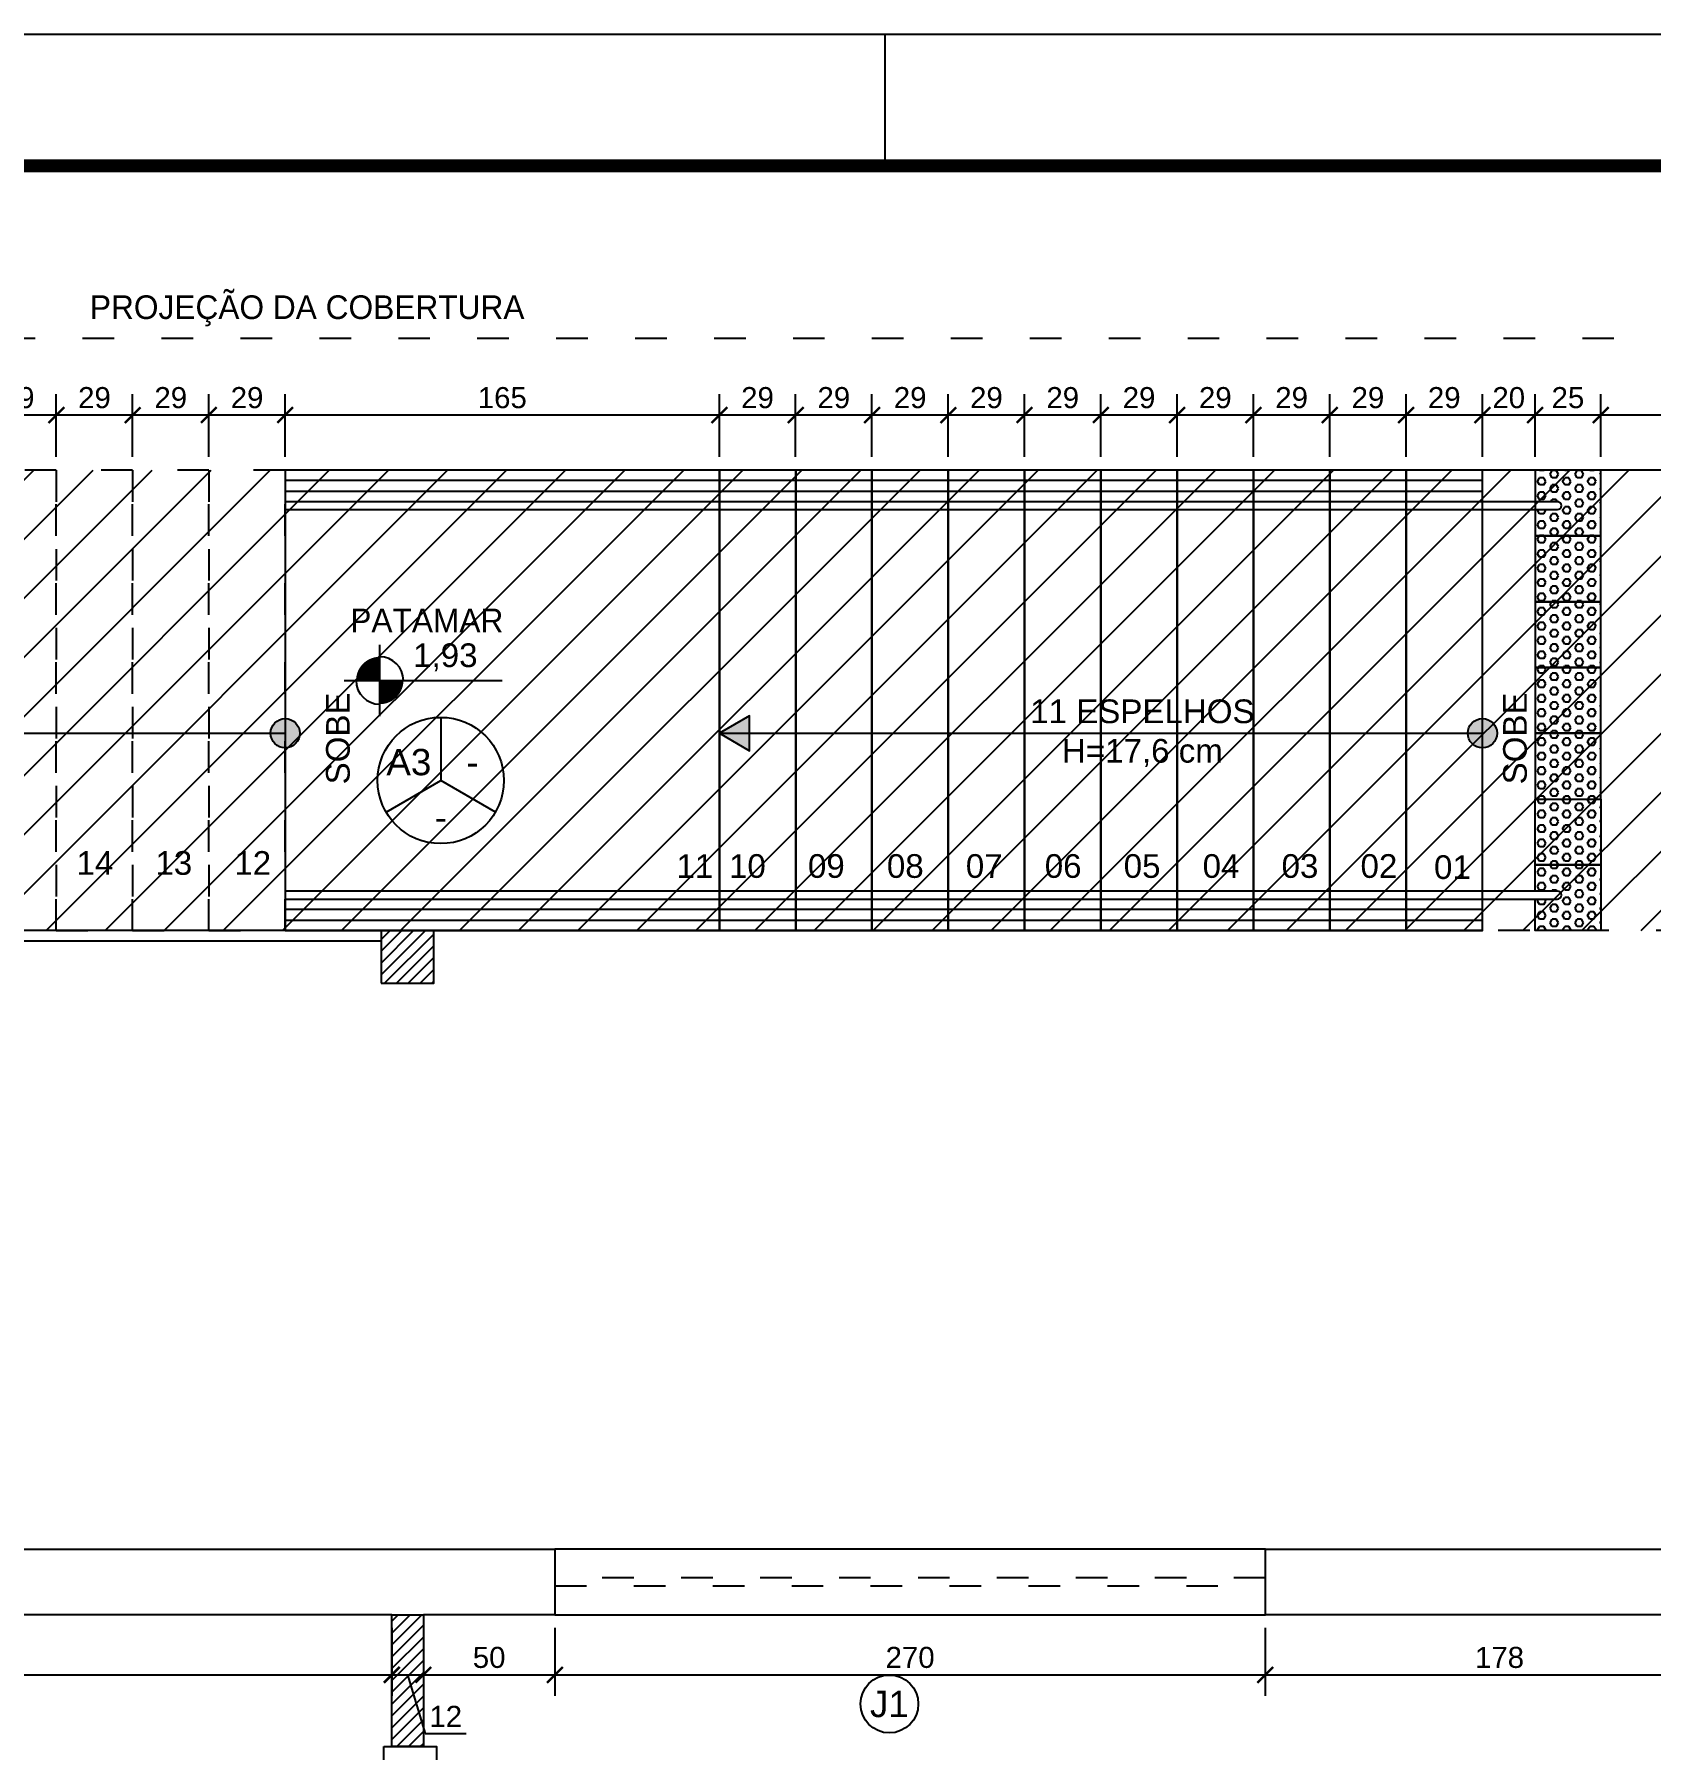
# Model space of a CAD drawing. Header units: millimetres. Extents: x 175 to 8625, y 306 to 3276.
# Drawn here: x 902 to 1516, y 2624 to 3276 of the extents above; entities that cross this region are included whole.
import ezdxf
from ezdxf.enums import TextEntityAlignment as Align

# ---------------------------------------------------------------- set-up
doc = ezdxf.new("R2010")
doc.units = ezdxf.units.MM
doc.linetypes.add('ACAD_ISO03W100', pattern=[30, 12, -18])
for name, color, linetype in [('construir', 10, 'Continuous'), ('CONSTRUIR - CARTONADO', 161, 'Continuous'), ('COTA', 8, 'Continuous'), ('Esquadrias', 4, 'Continuous'), ('Estrutura', 49, 'Continuous'), ('LEGENDA', 7, 'Continuous'), ('PAREDE', 5, 'Continuous'), ('PISO', 3, 'Continuous'), ('PISO02', 8, 'Continuous'), ('PODOTÁTIL INTERNO', 142, 'Continuous'), ('Projeções', 6, 'ACAD_ISO03W100'), ('Texto', 7, 'Continuous'), ('VISTA 02', 1, 'Continuous')]:
    doc.layers.add(name, color=color, linetype=linetype)
doc.styles.add('ARIAL', font='Arial.ttf')
doc.dimstyles.new('COTA 50', dxfattribs={"dimscale": 0.5, "dimtxt": 16, "dimasz": 12, "dimexe": 16, "dimexo": 10, "dimgap": 5, "dimtad": 1, "dimrnd": 0.5, "dimtxsty": 'ARIAL', "dimblk": 'ARCHTICK', "dimcen": 2.5, "dimdle": 16, "dimclrd": 8, "dimclre": 8, "dimclrt": 7, "dimadec": 0, "dimazin": 0, "dimtfac": 1, "dimtmove": 1, "dimatfit": 3, "dimfxl": 1, "dimarcsym": 0})

# ---------------------------------------------------------------- blocks, each defined once
blk = doc.blocks.new('IND.ESQ.')
at = {"layer": 'Texto'}
blk.add_circle((0, 0), 5.5, dxfattribs=at)
at = {"layer": 'Texto', "style": 'ARIAL'}
blk.add_attdef('PP', text='', height=5, dxfattribs=at).set_placement((0, 0), align=Align.MIDDLE_CENTER)
blk = doc.blocks.new('A1 sem aba')
at = {"layer": 'LEGENDA'}
blk.add_line((-148, 58.4), (-148, 59.4), dxfattribs=at)
blk.add_lwpolyline([(-169, 59.4), (0, 59.4), (0, 0), (-169, 0), (-169, 59.4)], close=True, dxfattribs=at)
at = {"layer": 'LEGENDA', "const_width": 0.1}
blk.add_lwpolyline([(-1, 58.4), (-1, 1), (-166.5, 1), (-166.5, 58.4)], close=True, dxfattribs=at)
blk = doc.blocks.new('_ArchTick')
at = {"layer": 'Texto', "color": 0, "const_width": 0.15}
blk.add_lwpolyline([(-0.5, -0.5), (0.5, 0.5)], dxfattribs=at)
blk = doc.blocks.new('*D79')
at = {"layer": 'COTA', "color": 8, "lineweight": -2, "transparency": 16777216}
for p, q in [((562.13, 2670.6), (562.13, 2644.78)), ((1037.63, 2670.6), (1037.63, 2644.78)), ((554.13, 2652.78), (1045.63, 2652.78))]:
    blk.add_line(p, q, dxfattribs=at)
at = {"layer": 'Defpoints', "color": 0, "lineweight": -3, "transparency": 16777216}
for p in [(562.13, 2675.6), (1037.63, 2675.6), (1037.63, 2652.78)]:
    blk.add_point(p, dxfattribs=at)
at = {"layer": 'COTA', "color": 8, "lineweight": -2, "transparency": 16777216, "xscale": 6, "yscale": 6, "zscale": 6, "rotation": 180}
blk.add_blockref('_ArchTick', (562.13, 2652.78), dxfattribs=at)
at = {"layer": 'COTA', "color": 8, "lineweight": -2, "transparency": 16777216, "xscale": 6, "yscale": 6, "zscale": 6}
blk.add_blockref('_ArchTick', (1037.63, 2652.78), dxfattribs=at)
at = {"layer": 'COTA', "color": 7, "lineweight": -2, "transparency": 16777216, "insert": (799.88, 2660.07), "char_height": 8, "attachment_point": 5, "style": 'ARIAL'}
blk.add_mtext('475,5', dxfattribs=at)
blk = doc.blocks.new('*D80')
at = {"layer": 'COTA', "color": 8, "lineweight": -2, "transparency": 16777216}
for p, q in [((1037.63, 2670.6), (1037.63, 2644.78)), ((1049.63, 2670.6), (1049.63, 2644.78)), ((1029.63, 2652.78), (1057.63, 2652.78)), ((1043.63, 2652.78), (1050.32, 2630.5)), ((1050.32, 2630.5), (1065.94, 2630.5))]:
    blk.add_line(p, q, dxfattribs=at)
at = {"layer": 'Defpoints', "color": 0, "lineweight": -3, "transparency": 16777216}
for p in [(1037.63, 2675.6), (1049.63, 2675.6), (1049.63, 2652.78)]:
    blk.add_point(p, dxfattribs=at)
at = {"layer": 'COTA', "color": 8, "lineweight": -2, "transparency": 16777216, "xscale": 6, "yscale": 6, "zscale": 6, "rotation": 180}
blk.add_blockref('_ArchTick', (1037.63, 2652.78), dxfattribs=at)
at = {"layer": 'COTA', "color": 8, "lineweight": -2, "transparency": 16777216, "xscale": 6, "yscale": 6, "zscale": 6}
blk.add_blockref('_ArchTick', (1049.63, 2652.78), dxfattribs=at)
at = {"layer": 'COTA', "color": 7, "lineweight": -2, "transparency": 16777216, "insert": (1058.13, 2637.02), "char_height": 8, "attachment_point": 5, "style": 'ARIAL'}
blk.add_mtext('12', dxfattribs=at)
blk = doc.blocks.new('*D81')
at = {"layer": 'COTA', "color": 8, "lineweight": -2, "transparency": 16777216}
for p, q in [((1049.63, 2670.6), (1049.63, 2644.78)), ((1099.63, 2670.6), (1099.63, 2644.78)), ((1041.63, 2652.78), (1107.63, 2652.78))]:
    blk.add_line(p, q, dxfattribs=at)
at = {"layer": 'Defpoints', "color": 0, "lineweight": -3, "transparency": 16777216}
for p in [(1049.63, 2675.6), (1099.63, 2675.6), (1099.63, 2652.78)]:
    blk.add_point(p, dxfattribs=at)
at = {"layer": 'COTA', "color": 8, "lineweight": -2, "transparency": 16777216, "xscale": 6, "yscale": 6, "zscale": 6, "rotation": 180}
blk.add_blockref('_ArchTick', (1049.63, 2652.78), dxfattribs=at)
at = {"layer": 'COTA', "color": 8, "lineweight": -2, "transparency": 16777216, "xscale": 6, "yscale": 6, "zscale": 6}
blk.add_blockref('_ArchTick', (1099.63, 2652.78), dxfattribs=at)
at = {"layer": 'COTA', "color": 7, "lineweight": -2, "transparency": 16777216, "insert": (1074.63, 2659.37), "char_height": 8, "attachment_point": 5, "style": 'ARIAL'}
blk.add_mtext('50', dxfattribs=at)
blk = doc.blocks.new('*D82')
at = {"layer": 'COTA', "color": 8, "lineweight": -2, "transparency": 16777216}
for p, q in [((1099.63, 2670.6), (1099.63, 2644.78)), ((1369.63, 2670.6), (1369.63, 2644.78)), ((1091.63, 2652.78), (1377.63, 2652.78))]:
    blk.add_line(p, q, dxfattribs=at)
at = {"layer": 'Defpoints', "color": 0, "lineweight": -3, "transparency": 16777216}
for p in [(1099.63, 2675.6), (1369.63, 2675.6), (1369.63, 2652.78)]:
    blk.add_point(p, dxfattribs=at)
at = {"layer": 'COTA', "color": 8, "lineweight": -2, "transparency": 16777216, "xscale": 6, "yscale": 6, "zscale": 6, "rotation": 180}
blk.add_blockref('_ArchTick', (1099.63, 2652.78), dxfattribs=at)
at = {"layer": 'COTA', "color": 8, "lineweight": -2, "transparency": 16777216, "xscale": 6, "yscale": 6, "zscale": 6}
blk.add_blockref('_ArchTick', (1369.63, 2652.78), dxfattribs=at)
at = {"layer": 'COTA', "color": 7, "lineweight": -2, "transparency": 16777216, "insert": (1234.63, 2659.37), "char_height": 8, "attachment_point": 5, "style": 'ARIAL'}
blk.add_mtext('270', dxfattribs=at)
blk = doc.blocks.new('*D83')
at = {"layer": 'COTA', "color": 8, "lineweight": -2, "transparency": 16777216}
for p, q in [((1369.63, 2670.6), (1369.63, 2644.78)), ((1547.63, 2670.6), (1547.63, 2644.78)), ((1361.63, 2652.78), (1555.63, 2652.78))]:
    blk.add_line(p, q, dxfattribs=at)
at = {"layer": 'Defpoints', "color": 0, "lineweight": -3, "transparency": 16777216}
for p in [(1369.63, 2675.6), (1547.63, 2675.6), (1547.63, 2652.78)]:
    blk.add_point(p, dxfattribs=at)
at = {"layer": 'COTA', "color": 8, "lineweight": -2, "transparency": 16777216, "xscale": 6, "yscale": 6, "zscale": 6, "rotation": 180}
blk.add_blockref('_ArchTick', (1369.63, 2652.78), dxfattribs=at)
at = {"layer": 'COTA', "color": 8, "lineweight": -2, "transparency": 16777216, "xscale": 6, "yscale": 6, "zscale": 6}
blk.add_blockref('_ArchTick', (1547.63, 2652.78), dxfattribs=at)
at = {"layer": 'COTA', "color": 7, "lineweight": -2, "transparency": 16777216, "insert": (1458.63, 2659.37), "char_height": 8, "attachment_point": 5, "style": 'ARIAL'}
blk.add_mtext('178', dxfattribs=at)
blk = doc.blocks.new('*D609')
at = {"layer": 'COTA', "color": 8, "lineweight": -2, "transparency": 16777216}
for p, q in [((881.13, 3115.6), (881.13, 3139.51)), ((910.13, 3115.6), (910.13, 3139.51)), ((918.13, 3131.51), (873.13, 3131.51))]:
    blk.add_line(p, q, dxfattribs=at)
at = {"layer": 'Defpoints', "color": 0, "lineweight": -3, "transparency": 16777216}
for p in [(881.13, 3131.51), (881.13, 3110.6), (910.13, 3110.6)]:
    blk.add_point(p, dxfattribs=at)
at = {"layer": 'COTA', "color": 8, "lineweight": -2, "transparency": 16777216, "xscale": 6, "yscale": 6, "zscale": 6, "rotation": 180}
blk.add_blockref('_ArchTick', (881.13, 3131.51), dxfattribs=at)
at = {"layer": 'COTA', "color": 8, "lineweight": -2, "transparency": 16777216, "xscale": 6, "yscale": 6, "zscale": 6}
blk.add_blockref('_ArchTick', (910.13, 3131.51), dxfattribs=at)
at = {"layer": 'COTA', "color": 7, "lineweight": -2, "transparency": 16777216, "insert": (895.63, 3138.09), "char_height": 8, "attachment_point": 5, "style": 'ARIAL'}
blk.add_mtext('29', dxfattribs=at)
blk = doc.blocks.new('*D610')
at = {"layer": 'COTA', "color": 8, "lineweight": -2, "transparency": 16777216}
for p, q in [((910.13, 3115.6), (910.13, 3139.51)), ((939.13, 3115.6), (939.13, 3139.51)), ((947.13, 3131.51), (902.13, 3131.51))]:
    blk.add_line(p, q, dxfattribs=at)
at = {"layer": 'Defpoints', "color": 0, "lineweight": -3, "transparency": 16777216}
for p in [(910.13, 3131.51), (910.13, 3110.6), (939.13, 3110.6)]:
    blk.add_point(p, dxfattribs=at)
at = {"layer": 'COTA', "color": 8, "lineweight": -2, "transparency": 16777216, "xscale": 6, "yscale": 6, "zscale": 6, "rotation": 180}
blk.add_blockref('_ArchTick', (910.13, 3131.51), dxfattribs=at)
at = {"layer": 'COTA', "color": 8, "lineweight": -2, "transparency": 16777216, "xscale": 6, "yscale": 6, "zscale": 6}
blk.add_blockref('_ArchTick', (939.13, 3131.51), dxfattribs=at)
at = {"layer": 'COTA', "color": 7, "lineweight": -2, "transparency": 16777216, "insert": (924.63, 3138.09), "char_height": 8, "attachment_point": 5, "style": 'ARIAL'}
blk.add_mtext('29', dxfattribs=at)
blk = doc.blocks.new('*D611')
at = {"layer": 'COTA', "color": 8, "lineweight": -2, "transparency": 16777216}
for p, q in [((939.13, 3115.6), (939.13, 3139.51)), ((968.13, 3115.6), (968.13, 3139.51)), ((976.13, 3131.51), (931.13, 3131.51))]:
    blk.add_line(p, q, dxfattribs=at)
at = {"layer": 'Defpoints', "color": 0, "lineweight": -3, "transparency": 16777216}
for p in [(939.13, 3131.51), (939.13, 3110.6), (968.13, 3110.6)]:
    blk.add_point(p, dxfattribs=at)
at = {"layer": 'COTA', "color": 8, "lineweight": -2, "transparency": 16777216, "xscale": 6, "yscale": 6, "zscale": 6, "rotation": 180}
blk.add_blockref('_ArchTick', (939.13, 3131.51), dxfattribs=at)
at = {"layer": 'COTA', "color": 8, "lineweight": -2, "transparency": 16777216, "xscale": 6, "yscale": 6, "zscale": 6}
blk.add_blockref('_ArchTick', (968.13, 3131.51), dxfattribs=at)
at = {"layer": 'COTA', "color": 7, "lineweight": -2, "transparency": 16777216, "insert": (953.63, 3138.09), "char_height": 8, "attachment_point": 5, "style": 'ARIAL'}
blk.add_mtext('29', dxfattribs=at)
blk = doc.blocks.new('*D612')
at = {"layer": 'COTA', "color": 8, "lineweight": -2, "transparency": 16777216}
for p, q in [((968.13, 3115.6), (968.13, 3139.51)), ((997.13, 3115.6), (997.13, 3139.51)), ((1005.13, 3131.51), (960.13, 3131.51))]:
    blk.add_line(p, q, dxfattribs=at)
at = {"layer": 'Defpoints', "color": 0, "lineweight": -3, "transparency": 16777216}
for p in [(968.13, 3131.51), (968.13, 3110.6), (997.13, 3110.6)]:
    blk.add_point(p, dxfattribs=at)
at = {"layer": 'COTA', "color": 8, "lineweight": -2, "transparency": 16777216, "xscale": 6, "yscale": 6, "zscale": 6, "rotation": 180}
blk.add_blockref('_ArchTick', (968.13, 3131.51), dxfattribs=at)
at = {"layer": 'COTA', "color": 8, "lineweight": -2, "transparency": 16777216, "xscale": 6, "yscale": 6, "zscale": 6}
blk.add_blockref('_ArchTick', (997.13, 3131.51), dxfattribs=at)
at = {"layer": 'COTA', "color": 7, "lineweight": -2, "transparency": 16777216, "insert": (982.63, 3138.09), "char_height": 8, "attachment_point": 5, "style": 'ARIAL'}
blk.add_mtext('29', dxfattribs=at)
blk = doc.blocks.new('*D613')
at = {"layer": 'COTA', "color": 8, "lineweight": -2, "transparency": 16777216}
for p, q in [((1423.13, 3115.6), (1423.13, 3139.51)), ((1452.13, 3115.6), (1452.13, 3139.51)), ((1460.13, 3131.51), (1415.13, 3131.51))]:
    blk.add_line(p, q, dxfattribs=at)
at = {"layer": 'Defpoints', "color": 0, "lineweight": -3, "transparency": 16777216}
for p in [(1423.13, 3131.51), (1423.13, 3110.6), (1452.13, 3110.6)]:
    blk.add_point(p, dxfattribs=at)
at = {"layer": 'COTA', "color": 8, "lineweight": -2, "transparency": 16777216, "xscale": 6, "yscale": 6, "zscale": 6, "rotation": 180}
blk.add_blockref('_ArchTick', (1423.13, 3131.51), dxfattribs=at)
at = {"layer": 'COTA', "color": 8, "lineweight": -2, "transparency": 16777216, "xscale": 6, "yscale": 6, "zscale": 6}
blk.add_blockref('_ArchTick', (1452.13, 3131.51), dxfattribs=at)
at = {"layer": 'COTA', "color": 7, "lineweight": -2, "transparency": 16777216, "insert": (1437.63, 3138.09), "char_height": 8, "attachment_point": 5, "style": 'ARIAL'}
blk.add_mtext('29', dxfattribs=at)
blk = doc.blocks.new('*D614')
at = {"layer": 'COTA', "color": 8, "lineweight": -2, "transparency": 16777216}
for p, q in [((1394.13, 3115.6), (1394.13, 3139.51)), ((1423.13, 3115.6), (1423.13, 3139.51)), ((1431.13, 3131.51), (1386.13, 3131.51))]:
    blk.add_line(p, q, dxfattribs=at)
at = {"layer": 'Defpoints', "color": 0, "lineweight": -3, "transparency": 16777216}
for p in [(1394.13, 3131.51), (1394.13, 3110.6), (1423.13, 3110.6)]:
    blk.add_point(p, dxfattribs=at)
at = {"layer": 'COTA', "color": 8, "lineweight": -2, "transparency": 16777216, "xscale": 6, "yscale": 6, "zscale": 6, "rotation": 180}
blk.add_blockref('_ArchTick', (1394.13, 3131.51), dxfattribs=at)
at = {"layer": 'COTA', "color": 8, "lineweight": -2, "transparency": 16777216, "xscale": 6, "yscale": 6, "zscale": 6}
blk.add_blockref('_ArchTick', (1423.13, 3131.51), dxfattribs=at)
at = {"layer": 'COTA', "color": 7, "lineweight": -2, "transparency": 16777216, "insert": (1408.63, 3138.09), "char_height": 8, "attachment_point": 5, "style": 'ARIAL'}
blk.add_mtext('29', dxfattribs=at)
blk = doc.blocks.new('*D615')
at = {"layer": 'COTA', "color": 8, "lineweight": -2, "transparency": 16777216}
for p, q in [((1365.13, 3115.6), (1365.13, 3139.51)), ((1394.13, 3115.6), (1394.13, 3139.51)), ((1402.13, 3131.51), (1357.13, 3131.51))]:
    blk.add_line(p, q, dxfattribs=at)
at = {"layer": 'Defpoints', "color": 0, "lineweight": -3, "transparency": 16777216}
for p in [(1365.13, 3131.51), (1365.13, 3110.6), (1394.13, 3110.6)]:
    blk.add_point(p, dxfattribs=at)
at = {"layer": 'COTA', "color": 8, "lineweight": -2, "transparency": 16777216, "xscale": 6, "yscale": 6, "zscale": 6, "rotation": 180}
blk.add_blockref('_ArchTick', (1365.13, 3131.51), dxfattribs=at)
at = {"layer": 'COTA', "color": 8, "lineweight": -2, "transparency": 16777216, "xscale": 6, "yscale": 6, "zscale": 6}
blk.add_blockref('_ArchTick', (1394.13, 3131.51), dxfattribs=at)
at = {"layer": 'COTA', "color": 7, "lineweight": -2, "transparency": 16777216, "insert": (1379.63, 3138.09), "char_height": 8, "attachment_point": 5, "style": 'ARIAL'}
blk.add_mtext('29', dxfattribs=at)
blk = doc.blocks.new('*D616')
at = {"layer": 'COTA', "color": 8, "lineweight": -2, "transparency": 16777216}
for p, q in [((1336.13, 3115.6), (1336.13, 3139.51)), ((1365.13, 3115.6), (1365.13, 3139.51)), ((1373.13, 3131.51), (1328.13, 3131.51))]:
    blk.add_line(p, q, dxfattribs=at)
at = {"layer": 'Defpoints', "color": 0, "lineweight": -3, "transparency": 16777216}
for p in [(1336.13, 3131.51), (1336.13, 3110.6), (1365.13, 3110.6)]:
    blk.add_point(p, dxfattribs=at)
at = {"layer": 'COTA', "color": 8, "lineweight": -2, "transparency": 16777216, "xscale": 6, "yscale": 6, "zscale": 6, "rotation": 180}
blk.add_blockref('_ArchTick', (1336.13, 3131.51), dxfattribs=at)
at = {"layer": 'COTA', "color": 8, "lineweight": -2, "transparency": 16777216, "xscale": 6, "yscale": 6, "zscale": 6}
blk.add_blockref('_ArchTick', (1365.13, 3131.51), dxfattribs=at)
at = {"layer": 'COTA', "color": 7, "lineweight": -2, "transparency": 16777216, "insert": (1350.63, 3138.09), "char_height": 8, "attachment_point": 5, "style": 'ARIAL'}
blk.add_mtext('29', dxfattribs=at)
blk = doc.blocks.new('*D617')
at = {"layer": 'COTA', "color": 8, "lineweight": -2, "transparency": 16777216}
for p, q in [((1307.13, 3115.6), (1307.13, 3139.51)), ((1336.13, 3115.6), (1336.13, 3139.51)), ((1344.13, 3131.51), (1299.13, 3131.51))]:
    blk.add_line(p, q, dxfattribs=at)
at = {"layer": 'Defpoints', "color": 0, "lineweight": -3, "transparency": 16777216}
for p in [(1307.13, 3131.51), (1307.13, 3110.6), (1336.13, 3110.6)]:
    blk.add_point(p, dxfattribs=at)
at = {"layer": 'COTA', "color": 8, "lineweight": -2, "transparency": 16777216, "xscale": 6, "yscale": 6, "zscale": 6, "rotation": 180}
blk.add_blockref('_ArchTick', (1307.13, 3131.51), dxfattribs=at)
at = {"layer": 'COTA', "color": 8, "lineweight": -2, "transparency": 16777216, "xscale": 6, "yscale": 6, "zscale": 6}
blk.add_blockref('_ArchTick', (1336.13, 3131.51), dxfattribs=at)
at = {"layer": 'COTA', "color": 7, "lineweight": -2, "transparency": 16777216, "insert": (1321.63, 3138.09), "char_height": 8, "attachment_point": 5, "style": 'ARIAL'}
blk.add_mtext('29', dxfattribs=at)
blk = doc.blocks.new('*D618')
at = {"layer": 'COTA', "color": 8, "lineweight": -2, "transparency": 16777216}
for p, q in [((1278.13, 3115.6), (1278.13, 3139.51)), ((1307.13, 3115.6), (1307.13, 3139.51)), ((1315.13, 3131.51), (1270.13, 3131.51))]:
    blk.add_line(p, q, dxfattribs=at)
at = {"layer": 'Defpoints', "color": 0, "lineweight": -3, "transparency": 16777216}
for p in [(1278.13, 3131.51), (1278.13, 3110.6), (1307.13, 3110.6)]:
    blk.add_point(p, dxfattribs=at)
at = {"layer": 'COTA', "color": 8, "lineweight": -2, "transparency": 16777216, "xscale": 6, "yscale": 6, "zscale": 6, "rotation": 180}
blk.add_blockref('_ArchTick', (1278.13, 3131.51), dxfattribs=at)
at = {"layer": 'COTA', "color": 8, "lineweight": -2, "transparency": 16777216, "xscale": 6, "yscale": 6, "zscale": 6}
blk.add_blockref('_ArchTick', (1307.13, 3131.51), dxfattribs=at)
at = {"layer": 'COTA', "color": 7, "lineweight": -2, "transparency": 16777216, "insert": (1292.63, 3138.09), "char_height": 8, "attachment_point": 5, "style": 'ARIAL'}
blk.add_mtext('29', dxfattribs=at)
blk = doc.blocks.new('*D619')
at = {"layer": 'COTA', "color": 8, "lineweight": -2, "transparency": 16777216}
for p, q in [((1249.13, 3115.6), (1249.13, 3139.51)), ((1278.13, 3115.6), (1278.13, 3139.51)), ((1286.13, 3131.51), (1241.13, 3131.51))]:
    blk.add_line(p, q, dxfattribs=at)
at = {"layer": 'Defpoints', "color": 0, "lineweight": -3, "transparency": 16777216}
for p in [(1249.13, 3131.51), (1249.13, 3110.6), (1278.13, 3110.6)]:
    blk.add_point(p, dxfattribs=at)
at = {"layer": 'COTA', "color": 8, "lineweight": -2, "transparency": 16777216, "xscale": 6, "yscale": 6, "zscale": 6, "rotation": 180}
blk.add_blockref('_ArchTick', (1249.13, 3131.51), dxfattribs=at)
at = {"layer": 'COTA', "color": 8, "lineweight": -2, "transparency": 16777216, "xscale": 6, "yscale": 6, "zscale": 6}
blk.add_blockref('_ArchTick', (1278.13, 3131.51), dxfattribs=at)
at = {"layer": 'COTA', "color": 7, "lineweight": -2, "transparency": 16777216, "insert": (1263.63, 3138.09), "char_height": 8, "attachment_point": 5, "style": 'ARIAL'}
blk.add_mtext('29', dxfattribs=at)
blk = doc.blocks.new('*D620')
at = {"layer": 'COTA', "color": 8, "lineweight": -2, "transparency": 16777216}
for p, q in [((1220.13, 3115.6), (1220.13, 3139.51)), ((1249.13, 3115.6), (1249.13, 3139.51)), ((1257.13, 3131.51), (1212.13, 3131.51))]:
    blk.add_line(p, q, dxfattribs=at)
at = {"layer": 'Defpoints', "color": 0, "lineweight": -3, "transparency": 16777216}
for p in [(1220.13, 3131.51), (1220.13, 3110.6), (1249.13, 3110.6)]:
    blk.add_point(p, dxfattribs=at)
at = {"layer": 'COTA', "color": 8, "lineweight": -2, "transparency": 16777216, "xscale": 6, "yscale": 6, "zscale": 6, "rotation": 180}
blk.add_blockref('_ArchTick', (1220.13, 3131.51), dxfattribs=at)
at = {"layer": 'COTA', "color": 8, "lineweight": -2, "transparency": 16777216, "xscale": 6, "yscale": 6, "zscale": 6}
blk.add_blockref('_ArchTick', (1249.13, 3131.51), dxfattribs=at)
at = {"layer": 'COTA', "color": 7, "lineweight": -2, "transparency": 16777216, "insert": (1234.63, 3138.09), "char_height": 8, "attachment_point": 5, "style": 'ARIAL'}
blk.add_mtext('29', dxfattribs=at)
blk = doc.blocks.new('*D621')
at = {"layer": 'COTA', "color": 8, "lineweight": -2, "transparency": 16777216}
for p, q in [((1191.13, 3115.6), (1191.13, 3139.51)), ((1220.13, 3115.6), (1220.13, 3139.51)), ((1228.13, 3131.51), (1183.13, 3131.51))]:
    blk.add_line(p, q, dxfattribs=at)
at = {"layer": 'Defpoints', "color": 0, "lineweight": -3, "transparency": 16777216}
for p in [(1191.13, 3131.51), (1191.13, 3110.6), (1220.13, 3110.6)]:
    blk.add_point(p, dxfattribs=at)
at = {"layer": 'COTA', "color": 8, "lineweight": -2, "transparency": 16777216, "xscale": 6, "yscale": 6, "zscale": 6, "rotation": 180}
blk.add_blockref('_ArchTick', (1191.13, 3131.51), dxfattribs=at)
at = {"layer": 'COTA', "color": 8, "lineweight": -2, "transparency": 16777216, "xscale": 6, "yscale": 6, "zscale": 6}
blk.add_blockref('_ArchTick', (1220.13, 3131.51), dxfattribs=at)
at = {"layer": 'COTA', "color": 7, "lineweight": -2, "transparency": 16777216, "insert": (1205.63, 3138.09), "char_height": 8, "attachment_point": 5, "style": 'ARIAL'}
blk.add_mtext('29', dxfattribs=at)
blk = doc.blocks.new('*D622')
at = {"layer": 'COTA', "color": 8, "lineweight": -2, "transparency": 16777216}
for p, q in [((1162.13, 3115.6), (1162.13, 3139.51)), ((1191.13, 3115.6), (1191.13, 3139.51)), ((1199.13, 3131.51), (1154.13, 3131.51))]:
    blk.add_line(p, q, dxfattribs=at)
at = {"layer": 'Defpoints', "color": 0, "lineweight": -3, "transparency": 16777216}
for p in [(1162.13, 3131.51), (1162.13, 3110.6), (1191.13, 3110.6)]:
    blk.add_point(p, dxfattribs=at)
at = {"layer": 'COTA', "color": 8, "lineweight": -2, "transparency": 16777216, "xscale": 6, "yscale": 6, "zscale": 6, "rotation": 180}
blk.add_blockref('_ArchTick', (1162.13, 3131.51), dxfattribs=at)
at = {"layer": 'COTA', "color": 8, "lineweight": -2, "transparency": 16777216, "xscale": 6, "yscale": 6, "zscale": 6}
blk.add_blockref('_ArchTick', (1191.13, 3131.51), dxfattribs=at)
at = {"layer": 'COTA', "color": 7, "lineweight": -2, "transparency": 16777216, "insert": (1176.63, 3138.09), "char_height": 8, "attachment_point": 5, "style": 'ARIAL'}
blk.add_mtext('29', dxfattribs=at)
blk = doc.blocks.new('*D623')
at = {"layer": 'COTA', "color": 8, "lineweight": -2, "transparency": 16777216}
for p, q in [((997.13, 3116.23), (997.13, 3139.51)), ((1162.13, 3115.6), (1162.13, 3139.51)), ((1170.13, 3131.51), (989.13, 3131.51))]:
    blk.add_line(p, q, dxfattribs=at)
at = {"layer": 'Defpoints', "color": 0, "lineweight": -3, "transparency": 16777216}
for p in [(997.13, 3131.51), (997.13, 3111.23), (1162.13, 3110.6)]:
    blk.add_point(p, dxfattribs=at)
at = {"layer": 'COTA', "color": 8, "lineweight": -2, "transparency": 16777216, "xscale": 6, "yscale": 6, "zscale": 6, "rotation": 180}
blk.add_blockref('_ArchTick', (997.13, 3131.51), dxfattribs=at)
at = {"layer": 'COTA', "color": 8, "lineweight": -2, "transparency": 16777216, "xscale": 6, "yscale": 6, "zscale": 6}
blk.add_blockref('_ArchTick', (1162.13, 3131.51), dxfattribs=at)
at = {"layer": 'COTA', "color": 7, "lineweight": -2, "transparency": 16777216, "insert": (1079.63, 3138.09), "char_height": 8, "attachment_point": 5, "style": 'ARIAL'}
blk.add_mtext('165', dxfattribs=at)
blk = doc.blocks.new('*D625')
at = {"layer": 'COTA', "color": 8, "lineweight": -2, "transparency": 16777216}
for p, q in [((1497.13, 3115.6), (1497.13, 3139.51)), ((1662.13, 3115.6), (1662.13, 3139.51)), ((1670.13, 3131.51), (1489.13, 3131.51))]:
    blk.add_line(p, q, dxfattribs=at)
at = {"layer": 'Defpoints', "color": 0, "lineweight": -3, "transparency": 16777216}
for p in [(1497.13, 3131.51), (1497.13, 3110.6), (1662.13, 3110.6)]:
    blk.add_point(p, dxfattribs=at)
at = {"layer": 'COTA', "color": 8, "lineweight": -2, "transparency": 16777216, "xscale": 6, "yscale": 6, "zscale": 6, "rotation": 180}
blk.add_blockref('_ArchTick', (1497.13, 3131.51), dxfattribs=at)
at = {"layer": 'COTA', "color": 8, "lineweight": -2, "transparency": 16777216, "xscale": 6, "yscale": 6, "zscale": 6}
blk.add_blockref('_ArchTick', (1662.13, 3131.51), dxfattribs=at)
at = {"layer": 'COTA', "color": 7, "lineweight": -2, "transparency": 16777216, "insert": (1579.63, 3138.09), "char_height": 8, "attachment_point": 5, "style": 'ARIAL'}
blk.add_mtext('165', dxfattribs=at)
blk = doc.blocks.new('*D626')
at = {"layer": 'COTA', "color": 8, "lineweight": -2, "transparency": 16777216}
for p, q in [((1472.13, 3115.6), (1472.13, 3139.51)), ((1497.13, 3115.6), (1497.13, 3139.51)), ((1505.13, 3131.51), (1464.13, 3131.51))]:
    blk.add_line(p, q, dxfattribs=at)
at = {"layer": 'Defpoints', "color": 0, "lineweight": -3, "transparency": 16777216}
for p in [(1472.13, 3131.51), (1472.13, 3110.6), (1497.13, 3110.6)]:
    blk.add_point(p, dxfattribs=at)
at = {"layer": 'COTA', "color": 8, "lineweight": -2, "transparency": 16777216, "xscale": 6, "yscale": 6, "zscale": 6, "rotation": 180}
blk.add_blockref('_ArchTick', (1472.13, 3131.51), dxfattribs=at)
at = {"layer": 'COTA', "color": 8, "lineweight": -2, "transparency": 16777216, "xscale": 6, "yscale": 6, "zscale": 6}
blk.add_blockref('_ArchTick', (1497.13, 3131.51), dxfattribs=at)
at = {"layer": 'COTA', "color": 7, "lineweight": -2, "transparency": 16777216, "insert": (1484.63, 3138.09), "char_height": 8, "attachment_point": 5, "style": 'ARIAL'}
blk.add_mtext('25', dxfattribs=at)
blk = doc.blocks.new('*D627')
at = {"layer": 'COTA', "color": 8, "lineweight": -2, "transparency": 16777216}
for p, q in [((1452.13, 3115.6), (1452.13, 3139.51)), ((1472.13, 3115.6), (1472.13, 3139.51)), ((1480.13, 3131.51), (1444.13, 3131.51))]:
    blk.add_line(p, q, dxfattribs=at)
at = {"layer": 'Defpoints', "color": 0, "lineweight": -3, "transparency": 16777216}
for p in [(1452.13, 3131.51), (1452.13, 3110.6), (1472.13, 3110.6)]:
    blk.add_point(p, dxfattribs=at)
at = {"layer": 'COTA', "color": 8, "lineweight": -2, "transparency": 16777216, "xscale": 6, "yscale": 6, "zscale": 6, "rotation": 180}
blk.add_blockref('_ArchTick', (1452.13, 3131.51), dxfattribs=at)
at = {"layer": 'COTA', "color": 8, "lineweight": -2, "transparency": 16777216, "xscale": 6, "yscale": 6, "zscale": 6}
blk.add_blockref('_ArchTick', (1472.13, 3131.51), dxfattribs=at)
at = {"layer": 'COTA', "color": 7, "lineweight": -2, "transparency": 16777216, "insert": (1462.13, 3138.09), "char_height": 8, "attachment_point": 5, "style": 'ARIAL'}
blk.add_mtext('20', dxfattribs=at)
blk = doc.blocks.new('PIZZA')
at = {"layer": 'Texto'}
for points in [[(0, 12), (0, 0)], [(-10.39, -6), (0, 0)], [(10.39, -6), (0, 0)]]:
    blk.add_lwpolyline(points, dxfattribs=at)
blk.add_circle((0, 0), 12, dxfattribs=at)
at = {"layer": 'Texto', "style": 'ARIAL'}
for tag, p in [('A1', (-6.06, 3.5)), ('B1', (6.06, 3.5)), ('C1', (0, -7))]:
    blk.add_attdef(tag, text='', height=5, dxfattribs=at).set_placement(p, align=Align.MIDDLE_CENTER)
blk = doc.blocks.new('A$C1DFB60F3')
at = {"layer": 'Texto', "color": 0, "linetype": 'ByBlock'}
for p, q in [((0, -13.5), (0, 13.5)), ((-13.5, 0), (46.5, 0))]:
    blk.add_line(p, q, dxfattribs=at)
at = {"layer": 'Texto', "color": 0, "linetype": 'ByBlock', "const_width": 9}
for points in [[(-4.5, 0, -0.414214), (0, 4.5, -0.618034)], [(0, -4.5, 0.414214), (4.5, 0, 0.618034)]]:
    blk.add_lwpolyline(points, format="xyb", dxfattribs=at)
at = {"layer": 'Texto', "color": 0, "linetype": 'ByBlock'}
for start, end in [(0, 90), (180, 270)]:
    blk.add_arc((0, 0), 9, start, end, dxfattribs=at)
at = {"layer": 'Texto', "color": 0, "linetype": 'ByBlock', "style": 'ARIAL'}
blk.add_attdef('0,00', (12.7, 5.1), '', height=9, dxfattribs=at)

msp = doc.modelspace()

# ---------------------------------------------------------------- hatches: boundary and pattern name
at = {"layer": 'construir'}
h = msp.add_hatch(dxfattribs=at)
h.set_pattern_fill('ANSI31', color=256, scale=5, style=0)
h.set_pattern_definition([(45, (-3975.442, -8030.208), (-11.22532, 11.22532), [])])
h.paths.add_polyline_path([(1662.133, 2935.603), (1662.133, 3110.603), (537.133, 3110.603), (537.133, 2935.603), (1182.133, 2935.603), (1182.133, 2935.603)])
h.paths.add_polyline_path([(5569.633, 3165.603), (4284.633, 3165.603), (4284.633, 2935.603), (5569.633, 2935.603)])
h = msp.add_hatch(dxfattribs=at)
h.set_pattern_fill('ANSI31', color=256, style=0)
h.set_pattern_definition([(45, (-3879.942, -9443.8905), (-2.245064, 2.245064), [])])
h.paths.add_polyline_path([(1033.633, 2915.603), (1053.633, 2915.603), (1053.633, 2935.603), (1033.633, 2935.603)])
at = {"layer": 'CONSTRUIR - CARTONADO'}
h = msp.add_hatch(dxfattribs=at)
h.set_pattern_fill('ANSI31', color=256, style=0)
h.set_pattern_definition([(45, (522.1333, -2175.3423), (-2.245064, 2.245064), [])])
h.paths.add_polyline_path([(1049.633, 2625.603), (1037.633, 2625.603), (1037.633, 2675.603), (1049.633, 2675.603)])
at = {"layer": 'PISO02'}
h = msp.add_hatch(color=256, dxfattribs=at)
edge = h.paths.add_edge_path()
edge.add_arc((997.133, 3010.603), 5.55, 0, 360)
msp.add_hatch(color=256, dxfattribs=at).paths.add_polyline_path([(1162.133, 3010.603), (1173.6, 3003.983), (1173.6, 3017.224)])
h = msp.add_hatch(color=256, dxfattribs=at)
edge = h.paths.add_edge_path()
edge.add_arc((1452.133, 3010.603), 5.55, 0, 360)
at = {"layer": 'PODOTÁTIL INTERNO'}
h = msp.add_hatch(dxfattribs=at)
h.set_pattern_fill('HEX', color=256, scale=0.5, angle=180, style=0)
h.set_pattern_definition([(180, (-443.83, 17625.7482), (0, 2.74963), [1.5875, -3.175]), (60, (-443.83, 17625.7482), (2.38124943, -1.374815), [1.5875, -3.175]), (120, (-445.4174, 17625.7482), (2.38124943, 1.374815), [1.5875, -3.175])])
h.paths.add_polyline_path([(1497.133, 3085.603), (1472.133, 3085.603), (1472.133, 3060.603), (1497.133, 3060.603)])
h.paths.add_polyline_path([(1472.133, 3010.603), (1472.133, 2985.603), (1497.133, 2985.603), (1497.133, 3010.603)])
h.paths.add_polyline_path([(1497.133, 3035.603), (1497.133, 3060.603), (1472.133, 3060.603), (1472.133, 3035.603)])
h.paths.add_polyline_path([(1472.133, 3035.603), (1472.133, 3010.603), (1497.133, 3010.603), (1497.133, 3035.603)])
h.paths.add_polyline_path([(1472.133, 3095.603), (1472.133, 3085.603), (1497.133, 3085.603), (1497.133, 3110.603), (1472.133, 3110.603), (1472.133, 3098.603), (1480.633, 3098.603, -1), (1480.633, 3095.603)])
h.paths.add_polyline_path([(1497.133, 2960.603), (1497.133, 2985.603), (1472.133, 2985.603), (1472.133, 2960.603)])
h.paths.add_polyline_path([(1497.133, 2935.603), (1497.133, 2960.603), (1472.133, 2960.603), (1472.133, 2950.603), (1480.633, 2950.603, -1), (1480.633, 2947.603), (1472.133, 2947.603), (1472.133, 2935.603)])

# ---------------------------------------------------------------- linework, layer by layer
at = {"layer": 'CONSTRUIR - CARTONADO'}
msp.add_lwpolyline([(1049.633, 2625.603), (1037.633, 2625.603), (1037.633, 2675.603), (1049.633, 2675.603)], close=True, dxfattribs=at)
at = {"layer": 'Esquadrias'}
msp.add_lwpolyline([(1099.633, 2675.603), (1369.633, 2675.603), (1369.633, 2700.603), (1099.633, 2700.603)], close=True, dxfattribs=at)
at = {"layer": 'Esquadrias', "linetype": 'ACAD_ISO03W100'}
msp.add_lwpolyline([(1099.633, 2686.603), (1369.633, 2686.603), (1369.633, 2689.603), (1099.633, 2689.603)], close=True, dxfattribs=at)
at = {"layer": 'Estrutura', "linetype": 'Continuous'}
msp.add_lwpolyline([(1033.633, 2915.603), (1053.633, 2915.603), (1053.633, 2935.603), (1033.633, 2935.603), (1033.633, 2915.603)], dxfattribs=at)
msp.add_lwpolyline([(1034.634, 2625.603), (1054.634, 2625.603), (1054.634, 2585.603), (1034.634, 2585.603)], close=True, dxfattribs=at)
at = {"layer": 'PAREDE', "linetype": 'Continuous'}
for p, q in [((537.133, 2700.603), (1099.633, 2700.603)), ((1099.633, 2700.603), (1099.633, 2675.603)), ((1037.133, 2675.603), (562.133, 2675.603)), ((1037.633, 2675.603), (1037.133, 2675.603)), ((1037.133, 2675.603), (1037.133, 2675.603)), ((1037.133, 2675.603), (1037.133, 2675.603)), ((1037.633, 2625.603), (1037.633, 2675.603)), ((1099.633, 2675.603), (1049.633, 2675.603)), ((1049.633, 2675.603), (1049.633, 2625.603)), ((1049.633, 2625.603), (1037.633, 2625.603))]:
    msp.add_line(p, q, dxfattribs=at)
msp.add_lwpolyline([(1547.633, 2625.603), (1547.633, 2675.603), (1369.633, 2675.603), (1369.633, 2700.603), (1609.633, 2700.603), (1609.633, 2675.603), (1559.633, 2675.603), (1559.633, 2625.603)], close=True, dxfattribs=at)
at = {"layer": 'PISO'}
for points in [[(997.133, 2935.603), (1162.133, 2935.603), (1162.133, 3110.603), (997.133, 3110.603)], [(1162.133, 2935.603), (1191.133, 2935.603), (1191.133, 3110.603), (1162.133, 3110.603)], [(1191.133, 2935.603), (1220.133, 2935.603), (1220.133, 3110.603), (1191.133, 3110.603)], [(1220.133, 2935.603), (1249.133, 2935.603), (1249.133, 3110.603), (1220.133, 3110.603)], [(1249.133, 2935.603), (1278.133, 2935.603), (1278.133, 3110.603), (1249.133, 3110.603)], [(1278.133, 2935.603), (1307.133, 2935.603), (1307.133, 3110.603), (1278.133, 3110.603)], [(1307.133, 2935.603), (1336.133, 2935.603), (1336.133, 3110.603), (1307.133, 3110.603)], [(1336.133, 2935.603), (1365.133, 2935.603), (1365.133, 3110.603), (1336.133, 3110.603)], [(1365.133, 2935.603), (1394.133, 2935.603), (1394.133, 3110.603), (1365.133, 3110.603)], [(1394.133, 2935.603), (1423.133, 2935.603), (1423.133, 3110.603), (1394.133, 3110.603)], [(1423.133, 2935.603), (1452.133, 2935.603), (1452.133, 3110.603), (1423.133, 3110.603)]]:
    msp.add_lwpolyline(points, close=True, dxfattribs=at)
for points in [[(1662.133, 2935.603), (1662.133, 3110.603), (1452.133, 3110.603), (1452.133, 3110.603)], [(1452.133, 2935.603), (389.344, 2935.603), (389.344, 2935.603)]]:
    msp.add_lwpolyline(points, dxfattribs=at)
at = {"layer": 'PISO02'}
for points in [[(1497.133, 3085.603), (1497.133, 3110.603), (1472.133, 3110.603), (1472.133, 3085.603)], [(1497.133, 3060.603), (1497.133, 3085.603), (1472.133, 3085.603), (1472.133, 3060.603)], [(1497.133, 3035.603), (1497.133, 3060.603), (1472.133, 3060.603), (1472.133, 3035.603)], [(1497.133, 3010.603), (1497.133, 3035.603), (1472.133, 3035.603), (1472.133, 3010.603)], [(1162.133, 3010.603), (1173.6, 3003.983), (1173.6, 3017.224)], [(1497.133, 2985.603), (1497.133, 3010.603), (1472.133, 3010.603), (1472.133, 2985.603)], [(1497.133, 2985.603), (1497.133, 2960.603), (1472.133, 2960.603), (1472.133, 2985.603)]]:
    msp.add_lwpolyline(points, close=True, dxfattribs=at)
for points in [[(707.133, 3010.603), (997.133, 3010.603)], [(1162.133, 3010.603), (1452.133, 3010.603)], [(1472.133, 2950.603), (1472.133, 2960.603), (1497.133, 2960.603), (1497.133, 2935.603), (1472.133, 2935.603), (1472.133, 2947.603)]]:
    msp.add_lwpolyline(points, dxfattribs=at)
for centre in [(997.133, 3010.603), (1452.133, 3010.603)]:
    msp.add_circle(centre, 5.55, dxfattribs=at)
at = {"layer": 'Projeções'}
msp.add_line((6960.133, 2935.603), (902.133, 2935.603), dxfattribs=at)
msp.add_lwpolyline([(6960.133, 2690.603), (6960.133, 2935.603), (6960.133, 3035.603), (5619.633, 3035.603), (5619.633, 3215.603), (4234.633, 3215.603), (4234.633, 3035.603), (1712.133, 3035.603, 0), (1712.133, 3035.603), (1712.133, 3160.603, 0), (1712.133, 3160.603), (457.133, 3160.603), (457.133, 2700.603)], format="xyb", dxfattribs=at)
for points in [[(881.133, 2935.603), (910.133, 2935.603), (910.133, 3110.603), (881.133, 3110.603)], [(910.133, 2935.603), (939.133, 2935.603), (939.133, 3110.603), (910.133, 3110.603)], [(939.133, 2935.603), (968.133, 2935.603), (968.133, 3110.603), (939.133, 3110.603)], [(968.133, 2935.603), (997.133, 2935.603), (997.133, 3110.603), (968.133, 3110.603)]]:
    msp.add_lwpolyline(points, close=True, dxfattribs=at)
at = {"layer": 'VISTA 02'}
for p, q in [((1480.633, 3098.603), (997.133, 3098.603)), ((997.133, 3095.603), (1480.633, 3095.603))]:
    msp.add_line(p, q, dxfattribs=at)
for points in [[(997.133, 3102.603), (1452.133, 3102.603), (1452.133, 3106.603), (997.133, 3106.603)], [(997.133, 2939.603), (1452.133, 2939.603), (1452.133, 2943.603), (997.133, 2943.603)], [(1033.633, 2931.603), (537.133, 2931.603)]]:
    msp.add_lwpolyline(points, dxfattribs=at)
msp.add_lwpolyline([(997.133, 2947.603), (1480.633, 2947.603, 1), (1480.633, 2950.603), (997.133, 2950.603)], format="xyb", dxfattribs=at)
msp.add_arc((1480.633, 3097.103), 1.5, 270, 90, dxfattribs=at)

# ---------------------------------------------------------------- block references
at = {"layer": 'LEGENDA', "xscale": 49.99999999947613, "yscale": 49.99999999947613, "zscale": 49.99999999947613}
msp.add_blockref('A1 sem aba', (8625.17, 306.203), dxfattribs=at)
at = {"layer": 'LEGENDA'}
msp.add_blockref('A$C1DFB60F3', (1033.059, 3030.653), dxfattribs=at).add_auto_attribs({'0,00': '1,93'})
at = {"layer": 'LEGENDA', "xscale": 2, "yscale": 2, "zscale": 2}
msp.add_blockref('IND.ESQ.', (1226.742, 2641.726), dxfattribs=at).add_auto_attribs({'PP': 'J1'})
at = {"layer": 'Texto', "xscale": 2, "yscale": 2, "zscale": 2}
msp.add_blockref('PIZZA', (1056.241, 2992.65), dxfattribs=at).add_auto_attribs({'C1': '-', 'B1': '-', 'A1': 'A3'})

# ---------------------------------------------------------------- texts
at = {"layer": 'PISO02', "style": 'ARIAL'}
for p in [(1017.141, 3008.641), (1464.501, 3008.641)]:
    msp.add_text('SOBE', height=9, rotation=90, dxfattribs=at).set_placement(p, align=Align.MIDDLE_CENTER)
at = {"layer": 'PISO02', "insert": (1322.906, 3010.603), "char_height": 9, "width": 326.45389, "attachment_point": 5, "style": 'ARIAL'}
msp.add_mtext('11 ESPELHOS\\PH=17,6 cm', dxfattribs=at)
at = {"layer": 'Texto', "style": 'ARIAL'}
for s, p in [('13', (954.792, 2961.303)), ('12', (984.792, 2961.303)), ('14', (924.792, 2961.303)), ('11', (1152.832, 2960.154)), ('10', (1172.796, 2960.154)), ('09', (1202.796, 2960.154)), ('08', (1232.796, 2960.154)), ('07', (1262.796, 2960.154)), ('06', (1292.796, 2960.154)), ('05', (1322.796, 2960.154)), ('04', (1352.796, 2960.154)), ('03', (1382.796, 2960.154)), ('02', (1412.796, 2960.154)), ('01', (1440.725, 2959.724))]:
    msp.add_text(s, height=9, dxfattribs=at).set_placement(p, align=Align.MIDDLE_CENTER)
at = {"layer": 'Texto', "char_height": 9, "attachment_point": 1}
for s, insert, width in [('PROJEÇÃO DA COBERTURA', (922.891, 3177.005), 338.00013), ('PATAMAR', (1021.86, 3057.966), 60.85342)]:
    msp.add_mtext(s, dxfattribs=dict(at, insert=insert, width=width))

# ---------------------------------------------------------------- dimensions: what is measured, and where the dimension line sits
at = {"layer": 'COTA'}
for base, p1, p2, picture, middle in [((881.133, 3131.51), (910.133, 3110.603), (881.133, 3110.603), '*D609', (895.633, 3138.095)), ((910.133, 3131.51), (939.133, 3110.603), (910.133, 3110.603), '*D610', (924.633, 3138.095)), ((939.133, 3131.51), (968.133, 3110.603), (939.133, 3110.603), '*D611', (953.633, 3138.095)), ((968.133, 3131.51), (997.133, 3110.603), (968.133, 3110.603), '*D612', (982.633, 3138.095)), ((997.133, 3131.51), (1162.133, 3110.603), (997.133, 3111.228), '*D623', (1079.633, 3138.095)), ((1162.133, 3131.51), (1191.133, 3110.603), (1162.133, 3110.603), '*D622', (1176.633, 3138.095)), ((1191.133, 3131.51), (1220.133, 3110.603), (1191.133, 3110.603), '*D621', (1205.633, 3138.095)), ((1220.133, 3131.51), (1249.133, 3110.603), (1220.133, 3110.603), '*D620', (1234.633, 3138.095)), ((1249.133, 3131.51), (1278.133, 3110.603), (1249.133, 3110.603), '*D619', (1263.633, 3138.095)), ((1278.133, 3131.51), (1307.133, 3110.603), (1278.133, 3110.603), '*D618', (1292.633, 3138.095)), ((1307.133, 3131.51), (1336.133, 3110.603), (1307.133, 3110.603), '*D617', (1321.633, 3138.095)), ((1336.133, 3131.51), (1365.133, 3110.603), (1336.133, 3110.603), '*D616', (1350.633, 3138.095)), ((1365.133, 3131.51), (1394.133, 3110.603), (1365.133, 3110.603), '*D615', (1379.633, 3138.095)), ((1394.133, 3131.51), (1423.133, 3110.603), (1394.133, 3110.603), '*D614', (1408.633, 3138.095)), ((1423.133, 3131.51), (1452.133, 3110.603), (1423.133, 3110.603), '*D613', (1437.633, 3138.095)), ((1452.133, 3131.51), (1472.133, 3110.603), (1452.133, 3110.603), '*D627', (1462.133, 3138.095)), ((1472.133, 3131.51), (1497.133, 3110.603), (1472.133, 3110.603), '*D626', (1484.633, 3138.095)), ((1497.133, 3131.51), (1662.133, 3110.603), (1497.133, 3110.603), '*D625', (1579.633, 3138.095))]:
    dim = msp.add_linear_dim(base=base, p1=p1, p2=p2, angle=180, dimstyle='COTA 50', dxfattribs=at)
    dim.commit()
    dim.dimension.update_dxf_attribs({"geometry": picture, "text_midpoint": middle})
for base, p1, p2, picture, middle in [((1037.633, 2652.783), (562.133, 2675.603), (1037.633, 2675.603), '*D79', (799.883, 2660.074)), ((1049.633, 2652.783), (1037.633, 2675.603), (1049.633, 2675.603), '*D80', (1052.818, 2637.017)), ((1099.633, 2652.783), (1049.633, 2675.603), (1099.633, 2675.603), '*D81', (1074.633, 2659.367)), ((1369.633, 2652.783), (1099.633, 2675.603), (1369.633, 2675.603), '*D82', (1234.633, 2659.367)), ((1547.633, 2652.783), (1369.633, 2675.603), (1547.633, 2675.603), '*D83', (1458.633, 2659.367))]:
    dim = msp.add_linear_dim(base=base, p1=p1, p2=p2, dimstyle='COTA 50', dxfattribs=at)
    dim.commit()
    dim.dimension.update_dxf_attribs({"geometry": picture, "text_midpoint": middle})

doc.saveas('drawing.dxf')
